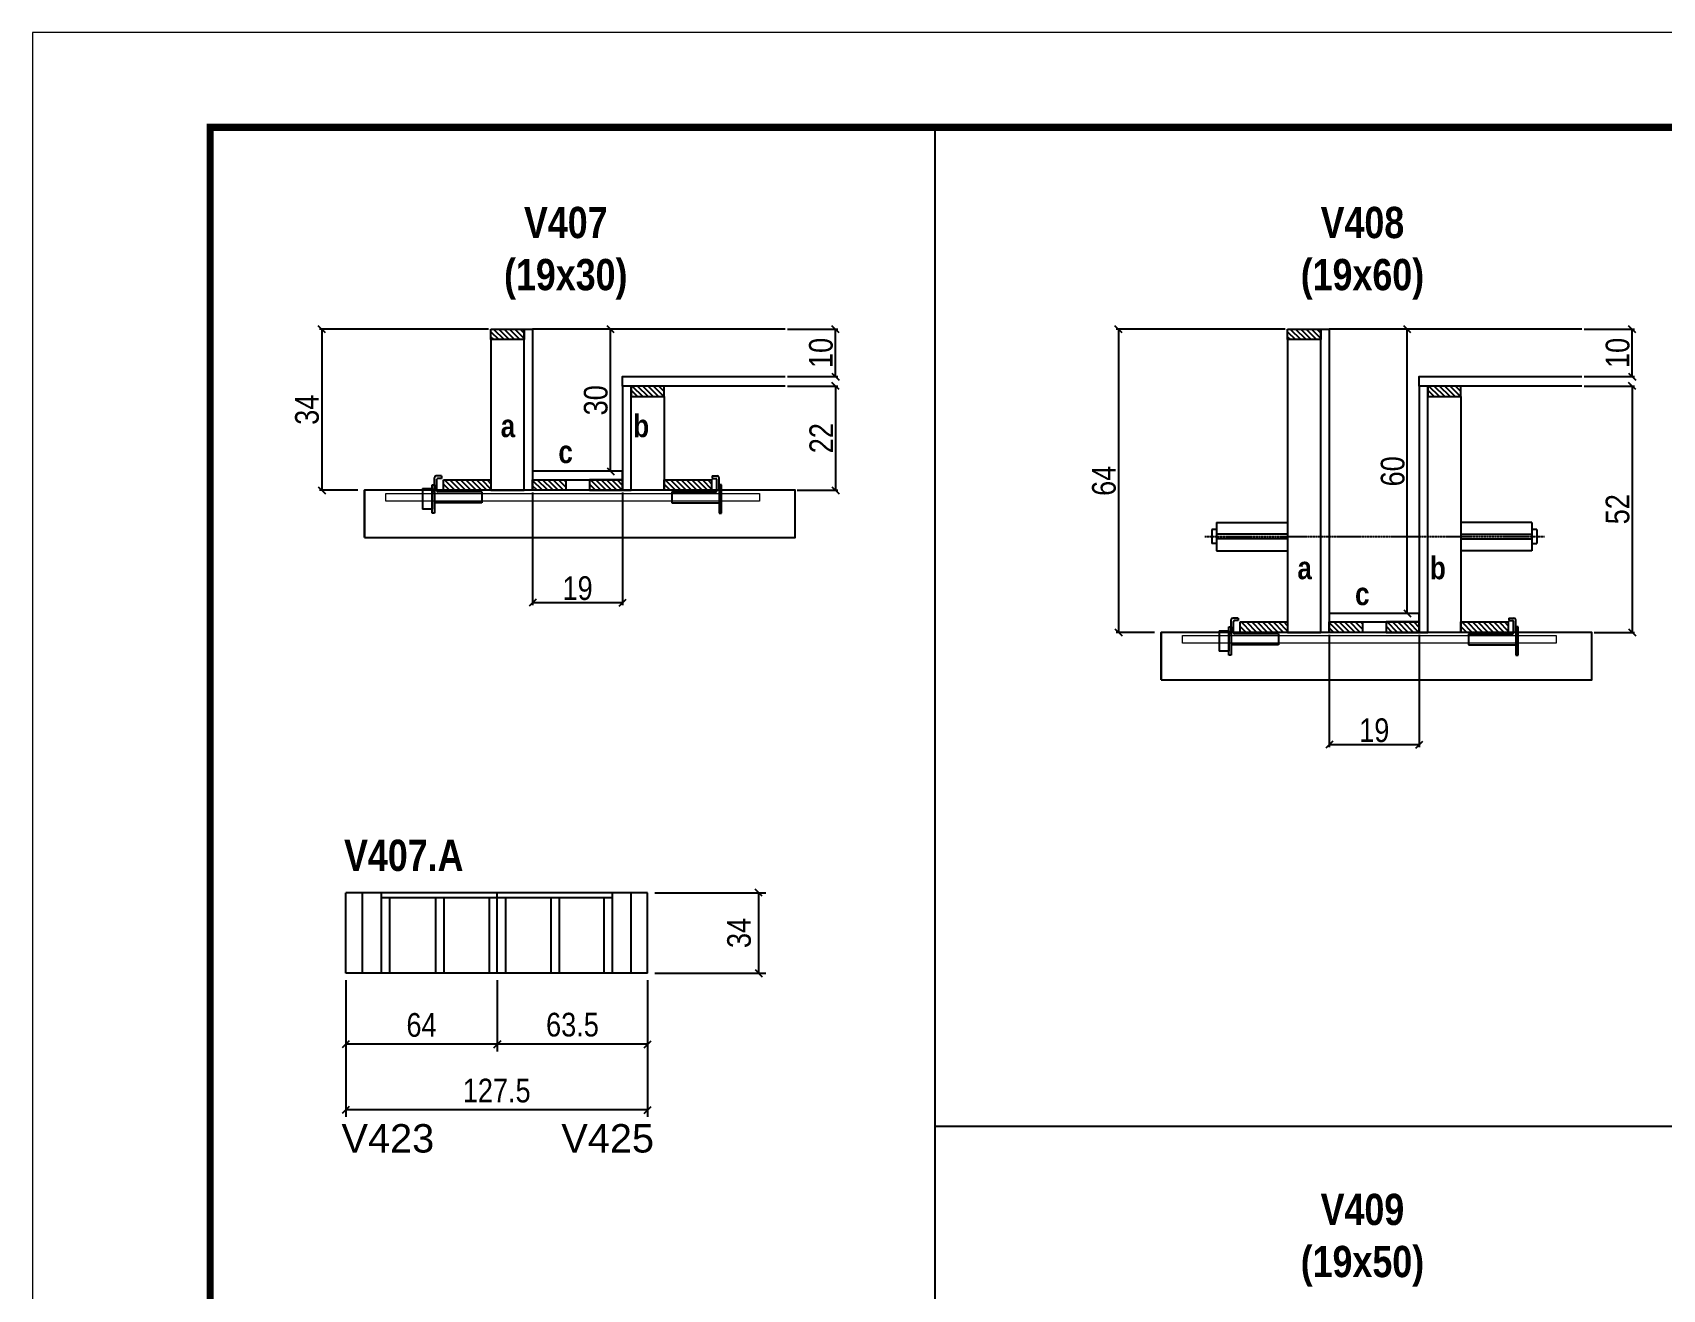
# Model space of a CAD drawing. Extents: x 3309 to 9590, y -2522 to 15424.
# Drawn here: x 3309 to 3998, y 10631 to 11162 of the extents above; entities that cross this region are included whole.
import ezdxf

# ---------------------------------------------------------------- set-up
doc = ezdxf.new("R2010")
doc.units = 0
doc.linetypes.add('DASHED', pattern=[0.75, 0.5, -0.25])
doc.linetypes.add('HIDDEN', pattern=[0.375, 0.25, -0.125])
for name, color, linetype in [('5', 5, 'Continuous'), ('barrote', 251, 'Continuous'), ('COTA', 241, 'Continuous'), ('detalhes', 4, 'Continuous'), ('NOMENCLATURA', 7, 'Continuous'), ('Painéis', 200, 'Continuous'), ('presilha', 1, 'Continuous'), ('SARR_2.2x10', 60, 'Continuous'), ('SARR_2.2x7', 40, 'Continuous'), ('SARR_3.5x7', 81, 'Continuous'), ('TENSOR', 3, 'Continuous')]:
    doc.layers.add(name, color=color, linetype=linetype)
for name, color, linetype, lineweight in [('CONCRETO', 251, 'Continuous', 25), ('Folhas', 255, 'Continuous', 9), ('SARRAFO DE PRESSAO', 251, 'DASHED', 9), ('SCO-___-LAJ', 2, 'Continuous', 0)]:
    doc.layers.add(name, color=color, linetype=linetype, lineweight=lineweight)
doc.styles.add('COTA TECNICA', font='techl___.ttf', dxfattribs={"height": 10})
doc.styles.add('COTA TECNICA 2X', font='techl___.ttf', dxfattribs={"height": 10})
doc.styles.get("Standard").update_dxf_attribs({"font": 'arial.ttf'})
doc.styles.add('TECNICA', font='techb___.ttf', dxfattribs={"height": 10})
doc.dimstyles.new('PAINEL', dxfattribs={"dimtxt": 10, "dimasz": 3, "dimexe": 3, "dimexo": 3, "dimgap": 3, "dimtad": 1, "dimdec": 1, "dimzin": 12, "dimdsep": 46, "dimtxsty": 'COTA TECNICA', "dimblk1": 'OBLIQUE', "dimblk2": 'OBLIQUE', "dimsah": 1, "dimcen": 0.9, "dimclrd": 4, "dimclre": 4, "dimclrt": 240, "dimadec": 1, "dimazin": 3, "dimtfac": 1, "dimtdec": 1, "dimtmove": 0, "dimatfit": 3, "dimfxl": 1, "dimtolj": 1, "dimtzin": 12, "dimarcsym": 0})
doc.dimstyles.new('SECAO', dxfattribs={"dimscale": 0.333333, "dimtxt": 5, "dimasz": 9, "dimexe": 3, "dimexo": 3, "dimgap": 3, "dimtad": 1, "dimdec": 1, "dimlfac": 0.5, "dimzin": 12, "dimdsep": 46, "dimtxsty": 'COTA TECNICA 2X', "dimblk1": 'OBLIQUE', "dimblk2": 'OBLIQUE', "dimsah": 1, "dimcen": 0.9, "dimclrd": 4, "dimclre": 4, "dimclrt": 240, "dimadec": 1, "dimazin": 3, "dimtfac": 1, "dimtdec": 1, "dimtmove": 0, "dimatfit": 3, "dimfxl": 1, "dimtolj": 1, "dimtzin": 12, "dimarcsym": 0})
pattern_1 = [(135, (36756.1072, -112543.3136), (-1.122532015, -1.122532015), [])]
pattern_2 = [(135, (37092.6088, -112603.3136), (-1.122532015, -1.122532015), [])]

# ---------------------------------------------------------------- blocks, each defined once
blk = doc.blocks.new('9999999999')
at = {"layer": 'Folhas'}
blk.add_lwpolyline([(98138.98, 34190.21), (99623.98, 34190.21), (99623.98, 35240.21), (98138.98, 35240.21)], close=True, dxfattribs=at)
at = {"layer": 'Folhas', "color": 30, "const_width": 3}
blk.add_lwpolyline([(98213.98, 34230.21), (99583.98, 34230.21), (99583.98, 35200.21), (98213.98, 35200.21)], close=True, dxfattribs=at)
blk = doc.blocks.new('_Oblique')
at = {"color": 0, "linetype": 'ByBlock', "lineweight": -2}
blk.add_line((-0.5, -0.5), (0.5, 0.5), dxfattribs=at)
blk = doc.blocks.new('*D998')
at = {"layer": 'COTA', "color": 4, "lineweight": -2, "transparency": 16777216}
for p, q in [((3520.57, 10967.86), (3520.57, 10920.38)), ((3558.57, 10967.86), (3558.57, 10920.38)), ((3558.57, 10921.38), (3520.57, 10921.38))]:
    blk.add_line(p, q, dxfattribs=at)
at = {"layer": 'Defpoints', "color": 0, "transparency": 16777216}
for p in [(3520.57, 10968.86), (3558.57, 10968.86), (3520.57, 10921.38)]:
    blk.add_point(p, dxfattribs=at)
at = {"layer": 'COTA', "color": 4, "lineweight": -2, "transparency": 16777216, "xscale": 3, "yscale": 3, "zscale": 3, "rotation": 180}
blk.add_blockref('_Oblique', (3520.57, 10921.38), dxfattribs=at)
at = {"layer": 'COTA', "color": 4, "lineweight": -2, "transparency": 16777216, "xscale": 3, "yscale": 3, "zscale": 3}
blk.add_blockref('_Oblique', (3558.57, 10921.38), dxfattribs=at)
at = {"layer": 'COTA', "color": 240, "transparency": 16777216, "insert": (3539.57, 10927.47), "char_height": 10, "attachment_point": 5, "style": 'COTA TECNICA 2X'}
blk.add_mtext('\\A1;19', dxfattribs=at)
blk = doc.blocks.new('PRESILHA METÁLICA 1')
at = {"layer": 'presilha'}
for p, q in [((12, 21), (8.6, 21)), ((12, 21), (12, 19.5)), ((0, 13), (6, 13)), ((0, 13), (0, 0)), ((6, 15.5), (7.5, 15.5)), ((6, -2.5), (6, 15.5)), ((6, 13), (6, 0)), ((7.5, 10.6), (7.5, 19.9)), ((7.5, 15.5), (7.5, -2.5)), ((9, 11.6), (9, 18.9)), ((12, 19.5), (9.6, 19.5)), ((37.5, 11), (9.6, 11)), ((37.5, 11), (37.5, 4.1)), ((6, 0), (0, 0)), ((37.5, 4.1), (7.5, 4.1)), ((7.5, -2.5), (6, -2.5))]:
    blk.add_line(p, q, dxfattribs=at)
for centre, radius, start, end in [((8.6, 19.9), 1.14, 90, 180), ((9.6, 18.9), 0.57, 90, 180), ((9.6, 11.6), 0.57, 180, 270)]:
    blk.add_arc(centre, radius, start, end, dxfattribs=at)
blk = doc.blocks.new('PRESILHA METÁLICA 2')
at = {"layer": 'presilha'}
for p, q in [((-5.2, 23.5), (-5.2, 22)), ((-5.2, 23.5), (-1.9, 23.5)), ((-5.2, 22), (-2.8, 22)), ((-2.2, 14.1), (-2.2, 21.4)), ((-0.8, 14.6), (-0.8, 22.4)), ((-30.8, 13.5), (-30.8, 6.6)), ((-30.8, 13.5), (-2.8, 13.5)), ((0.8, 18), (-0.8, 18)), ((-0.8, 18), (-0.8, 0)), ((0.8, 0), (0.8, 18)), ((-30.8, 6.6), (-0.8, 6.6)), ((-0.8, 0), (0.8, 0))]:
    blk.add_line(p, q, dxfattribs=at)
for centre, radius, start, end in [((-2.8, 21.4), 0.57, 0, 90), ((-1.9, 22.4), 1.14, 0, 90), ((-2.8, 14.1), 0.57, 270, 0)]:
    blk.add_arc(centre, radius, start, end, dxfattribs=at)
blk = doc.blocks.new('*D999')
at = {"layer": 'COTA', "color": 4, "lineweight": -2, "transparency": 16777216}
for p, q in [((3501.97, 11036.86), (3430.52, 11036.86)), ((3431.52, 11036.86), (3431.52, 10968.86)), ((3446.76, 10968.86), (3430.52, 10968.86))]:
    blk.add_line(p, q, dxfattribs=at)
at = {"layer": 'Defpoints', "color": 0, "transparency": 16777216}
for p in [(3502.97, 11036.86), (3431.52, 10968.86), (3447.76, 10968.86)]:
    blk.add_point(p, dxfattribs=at)
at = {"layer": 'COTA', "color": 4, "lineweight": -2, "transparency": 16777216, "xscale": 3, "yscale": 3, "zscale": 3}
for p, rotation in [((3431.52, 11036.86), 90), ((3431.52, 10968.86), 270)]:
    blk.add_blockref('_Oblique', p, dxfattribs=dict(at, rotation=rotation))
at = {"layer": 'COTA', "color": 240, "transparency": 16777216, "insert": (3425.3, 11002.86), "char_height": 10, "attachment_point": 5, "rotation": 90, "style": 'COTA TECNICA 2X'}
blk.add_mtext('\\A1;34', dxfattribs=at)
blk = doc.blocks.new('*D1000')
at = {"layer": 'COTA', "color": 4, "lineweight": -2, "transparency": 16777216}
for p, q in [((3628.27, 11012.86), (3649.49, 11012.86)), ((3648.49, 11012.86), (3648.49, 10968.86)), ((3632.38, 10968.86), (3649.49, 10968.86))]:
    blk.add_line(p, q, dxfattribs=at)
at = {"layer": 'Defpoints', "color": 0, "transparency": 16777216}
for p in [(3627.27, 11012.86), (3631.38, 10968.86), (3648.49, 10968.86)]:
    blk.add_point(p, dxfattribs=at)
at = {"layer": 'COTA', "color": 4, "lineweight": -2, "transparency": 16777216, "xscale": 3, "yscale": 3, "zscale": 3}
for p, rotation in [((3648.49, 11012.86), 90), ((3648.49, 10968.86), 270)]:
    blk.add_blockref('_Oblique', p, dxfattribs=dict(at, rotation=rotation))
at = {"layer": 'COTA', "color": 240, "transparency": 16777216, "insert": (3642.49, 10990.86), "char_height": 10, "attachment_point": 5, "rotation": 90, "style": 'COTA TECNICA 2X'}
blk.add_mtext('\\A1;22', dxfattribs=at)
blk = doc.blocks.new('*D1001')
at = {"layer": 'COTA', "color": 4, "lineweight": -2, "transparency": 16777216}
for p, q in [((3557.57, 11036.86), (3552.5, 11036.86)), ((3553.5, 10976.86), (3553.5, 11036.86)), ((3557.57, 10976.86), (3552.5, 10976.86))]:
    blk.add_line(p, q, dxfattribs=at)
at = {"layer": 'Defpoints', "color": 0, "transparency": 16777216}
for p in [(3553.5, 11036.86), (3558.57, 11036.86), (3558.57, 10976.86)]:
    blk.add_point(p, dxfattribs=at)
at = {"layer": 'COTA', "color": 4, "lineweight": -2, "transparency": 16777216, "xscale": 3, "yscale": 3, "zscale": 3}
for p, rotation in [((3553.5, 11036.86), 90), ((3553.5, 10976.86), 270)]:
    blk.add_blockref('_Oblique', p, dxfattribs=dict(at, rotation=rotation))
at = {"layer": 'COTA', "color": 240, "transparency": 16777216, "insert": (3547.28, 11006.86), "char_height": 10, "attachment_point": 5, "rotation": 90, "style": 'COTA TECNICA 2X'}
blk.add_mtext('\\A1;30', dxfattribs=at)
blk = doc.blocks.new('*D1002')
at = {"layer": 'COTA', "color": 4, "lineweight": -2, "transparency": 16777216}
for p, q in [((3628.27, 11036.86), (3649.49, 11036.86)), ((3648.49, 11016.86), (3648.49, 11036.86)), ((3628.27, 11016.86), (3649.49, 11016.86))]:
    blk.add_line(p, q, dxfattribs=at)
at = {"layer": 'Defpoints', "color": 0, "transparency": 16777216}
for p in [(3627.27, 11036.86), (3648.49, 11036.86), (3627.27, 11016.86)]:
    blk.add_point(p, dxfattribs=at)
at = {"layer": 'COTA', "color": 4, "lineweight": -2, "transparency": 16777216, "xscale": 3, "yscale": 3, "zscale": 3}
for p, rotation in [((3648.49, 11036.86), 90), ((3648.49, 11016.86), 270)]:
    blk.add_blockref('_Oblique', p, dxfattribs=dict(at, rotation=rotation))
at = {"layer": 'COTA', "color": 240, "transparency": 16777216, "insert": (3642.38, 11026.86), "char_height": 10, "attachment_point": 5, "rotation": 90, "style": 'COTA TECNICA 2X'}
blk.add_mtext('\\A1;10', dxfattribs=at)
blk = doc.blocks.new('*D1003')
at = {"layer": 'COTA', "color": 4, "linetype": 'ByBlock', "lineweight": -2, "transparency": 16777216}
for p, q in [((3505.65, 10761.91), (3505.65, 10731.9)), ((3569.15, 10761.91), (3569.15, 10731.9)), ((3569.15, 10734.9), (3505.65, 10734.9))]:
    blk.add_line(p, q, dxfattribs=at)
at = {"layer": 'Defpoints', "color": 0, "linetype": 'ByBlock', "transparency": 16777216}
for p in [(3505.65, 10764.91), (3569.15, 10764.91), (3505.65, 10734.9)]:
    blk.add_point(p, dxfattribs=at)
at = {"layer": 'COTA', "color": 4, "linetype": 'ByBlock', "lineweight": -2, "transparency": 16777216, "xscale": 3, "yscale": 3, "zscale": 3, "rotation": 180}
blk.add_blockref('_Oblique', (3505.65, 10734.9), dxfattribs=at)
at = {"layer": 'COTA', "color": 4, "linetype": 'ByBlock', "lineweight": -2, "transparency": 16777216, "xscale": 3, "yscale": 3, "zscale": 3}
blk.add_blockref('_Oblique', (3569.15, 10734.9), dxfattribs=at)
at = {"layer": 'COTA', "color": 240, "linetype": 'ByBlock', "transparency": 16777216, "insert": (3537.4, 10743.12), "char_height": 10, "attachment_point": 5, "style": 'COTA TECNICA'}
blk.add_mtext('\\A1;63.5', dxfattribs=at)
blk = doc.blocks.new('*D1004')
at = {"layer": 'COTA', "color": 4, "linetype": 'ByBlock', "lineweight": -2, "transparency": 16777216}
for p, q in [((3441.65, 10761.91), (3441.65, 10731.9)), ((3505.65, 10761.91), (3505.65, 10731.9)), ((3505.65, 10734.9), (3441.65, 10734.9))]:
    blk.add_line(p, q, dxfattribs=at)
at = {"layer": 'Defpoints', "color": 0, "linetype": 'ByBlock', "transparency": 16777216}
for p in [(3441.65, 10764.91), (3505.65, 10764.91), (3441.65, 10734.9)]:
    blk.add_point(p, dxfattribs=at)
at = {"layer": 'COTA', "color": 4, "linetype": 'ByBlock', "lineweight": -2, "transparency": 16777216, "xscale": 3, "yscale": 3, "zscale": 3, "rotation": 180}
blk.add_blockref('_Oblique', (3441.65, 10734.9), dxfattribs=at)
at = {"layer": 'COTA', "color": 4, "linetype": 'ByBlock', "lineweight": -2, "transparency": 16777216, "xscale": 3, "yscale": 3, "zscale": 3}
blk.add_blockref('_Oblique', (3505.65, 10734.9), dxfattribs=at)
at = {"layer": 'COTA', "color": 240, "linetype": 'ByBlock', "transparency": 16777216, "insert": (3473.65, 10743), "char_height": 10, "attachment_point": 5, "style": 'COTA TECNICA'}
blk.add_mtext('\\A1;64', dxfattribs=at)
blk = doc.blocks.new('*D1005')
at = {"layer": 'COTA', "color": 4, "linetype": 'ByBlock', "lineweight": -2, "transparency": 16777216}
for p, q in [((3441.65, 10761.91), (3441.65, 10704.19)), ((3569.15, 10761.91), (3569.15, 10704.19)), ((3569.15, 10707.19), (3441.65, 10707.19))]:
    blk.add_line(p, q, dxfattribs=at)
at = {"layer": 'Defpoints', "color": 0, "linetype": 'ByBlock', "transparency": 16777216}
for p in [(3441.65, 10764.91), (3569.15, 10764.91), (3441.65, 10707.19)]:
    blk.add_point(p, dxfattribs=at)
at = {"layer": 'COTA', "color": 4, "linetype": 'ByBlock', "lineweight": -2, "transparency": 16777216, "xscale": 3, "yscale": 3, "zscale": 3, "rotation": 180}
blk.add_blockref('_Oblique', (3441.65, 10707.19), dxfattribs=at)
at = {"layer": 'COTA', "color": 4, "linetype": 'ByBlock', "lineweight": -2, "transparency": 16777216, "xscale": 3, "yscale": 3, "zscale": 3}
blk.add_blockref('_Oblique', (3569.15, 10707.19), dxfattribs=at)
at = {"layer": 'COTA', "color": 240, "linetype": 'ByBlock', "transparency": 16777216, "insert": (3505.4, 10715.3), "char_height": 10, "attachment_point": 5, "style": 'COTA TECNICA'}
blk.add_mtext('\\A1;127.5', dxfattribs=at)
blk = doc.blocks.new('*D1006')
at = {"layer": 'COTA', "color": 4, "lineweight": -2, "transparency": 16777216}
for p, q in [((3572.15, 10798.91), (3619.03, 10798.91)), ((3616.03, 10798.91), (3616.03, 10764.91)), ((3572.15, 10764.91), (3619.03, 10764.91))]:
    blk.add_line(p, q, dxfattribs=at)
at = {"layer": 'Defpoints', "color": 0, "transparency": 16777216}
for p in [(3569.15, 10798.91), (3569.15, 10764.91), (3616.03, 10764.91)]:
    blk.add_point(p, dxfattribs=at)
at = {"layer": 'COTA', "color": 4, "lineweight": -2, "transparency": 16777216, "xscale": 3, "yscale": 3, "zscale": 3}
for p, rotation in [((3616.03, 10798.91), 90), ((3616.03, 10764.91), 270)]:
    blk.add_blockref('_Oblique', p, dxfattribs=dict(at, rotation=rotation))
at = {"layer": 'COTA', "color": 240, "transparency": 16777216, "insert": (3607.81, 10781.91), "char_height": 10, "attachment_point": 5, "rotation": 90, "style": 'COTA TECNICA'}
blk.add_mtext('\\A1;34', dxfattribs=at)
blk = doc.blocks.new('*D1016')
at = {"layer": 'COTA', "color": 4, "lineweight": -2, "transparency": 16777216}
for p, q in [((3857.07, 10907.86), (3857.07, 10860.38)), ((3895.07, 10907.86), (3895.07, 10860.38)), ((3895.07, 10861.38), (3857.07, 10861.38))]:
    blk.add_line(p, q, dxfattribs=at)
at = {"layer": 'Defpoints', "color": 0, "transparency": 16777216}
for p in [(3857.07, 10908.86), (3895.07, 10908.86), (3857.07, 10861.38)]:
    blk.add_point(p, dxfattribs=at)
at = {"layer": 'COTA', "color": 4, "lineweight": -2, "transparency": 16777216, "xscale": 3, "yscale": 3, "zscale": 3, "rotation": 180}
blk.add_blockref('_Oblique', (3857.07, 10861.38), dxfattribs=at)
at = {"layer": 'COTA', "color": 4, "lineweight": -2, "transparency": 16777216, "xscale": 3, "yscale": 3, "zscale": 3}
blk.add_blockref('_Oblique', (3895.07, 10861.38), dxfattribs=at)
at = {"layer": 'COTA', "color": 240, "transparency": 16777216, "insert": (3876.07, 10867.47), "char_height": 10, "attachment_point": 5, "style": 'COTA TECNICA 2X'}
blk.add_mtext('\\A1;19', dxfattribs=at)
blk = doc.blocks.new('*D1017')
at = {"layer": 'COTA', "color": 4, "lineweight": -2, "transparency": 16777216}
for p, q in [((3838.47, 11036.86), (3767.02, 11036.86)), ((3768.02, 11036.86), (3768.02, 10908.86)), ((3783.26, 10908.86), (3767.02, 10908.86))]:
    blk.add_line(p, q, dxfattribs=at)
at = {"layer": 'Defpoints', "color": 0, "transparency": 16777216}
for p in [(3839.47, 11036.86), (3768.02, 10908.86), (3784.26, 10908.86)]:
    blk.add_point(p, dxfattribs=at)
at = {"layer": 'COTA', "color": 4, "lineweight": -2, "transparency": 16777216, "xscale": 3, "yscale": 3, "zscale": 3}
for p, rotation in [((3768.02, 11036.86), 90), ((3768.02, 10908.86), 270)]:
    blk.add_blockref('_Oblique', p, dxfattribs=dict(at, rotation=rotation))
at = {"layer": 'COTA', "color": 240, "transparency": 16777216, "insert": (3761.92, 10972.86), "char_height": 10, "attachment_point": 5, "rotation": 90, "style": 'COTA TECNICA 2X'}
blk.add_mtext('\\A1;64', dxfattribs=at)
blk = doc.blocks.new('*D1018')
at = {"layer": 'COTA', "color": 4, "lineweight": -2, "transparency": 16777216}
for p, q in [((3964.77, 11012.86), (3985.99, 11012.86)), ((3984.99, 11012.86), (3984.99, 10908.86)), ((3968.88, 10908.86), (3985.99, 10908.86))]:
    blk.add_line(p, q, dxfattribs=at)
at = {"layer": 'Defpoints', "color": 0, "transparency": 16777216}
for p in [(3963.77, 11012.86), (3967.88, 10908.86), (3984.99, 10908.86)]:
    blk.add_point(p, dxfattribs=at)
at = {"layer": 'COTA', "color": 4, "lineweight": -2, "transparency": 16777216, "xscale": 3, "yscale": 3, "zscale": 3}
for p, rotation in [((3984.99, 11012.86), 90), ((3984.99, 10908.86), 270)]:
    blk.add_blockref('_Oblique', p, dxfattribs=dict(at, rotation=rotation))
at = {"layer": 'COTA', "color": 240, "transparency": 16777216, "insert": (3978.88, 10960.86), "char_height": 10, "attachment_point": 5, "rotation": 90, "style": 'COTA TECNICA 2X'}
blk.add_mtext('\\A1;52', dxfattribs=at)
blk = doc.blocks.new('*D1019')
at = {"layer": 'COTA', "color": 4, "lineweight": -2, "transparency": 16777216}
for p, q in [((3894.07, 11036.86), (3889, 11036.86)), ((3890, 10916.86), (3890, 11036.86)), ((3894.07, 10916.86), (3889, 10916.86))]:
    blk.add_line(p, q, dxfattribs=at)
at = {"layer": 'Defpoints', "color": 0, "transparency": 16777216}
for p in [(3890, 11036.86), (3895.07, 11036.86), (3895.07, 10916.86)]:
    blk.add_point(p, dxfattribs=at)
at = {"layer": 'COTA', "color": 4, "lineweight": -2, "transparency": 16777216, "xscale": 3, "yscale": 3, "zscale": 3}
for p, rotation in [((3890, 11036.86), 90), ((3890, 10916.86), 270)]:
    blk.add_blockref('_Oblique', p, dxfattribs=dict(at, rotation=rotation))
at = {"layer": 'COTA', "color": 240, "transparency": 16777216, "insert": (3883.89, 10976.86), "char_height": 10, "attachment_point": 5, "rotation": 90, "style": 'COTA TECNICA 2X'}
blk.add_mtext('\\A1;60', dxfattribs=at)
blk = doc.blocks.new('*D1020')
at = {"layer": 'COTA', "color": 4, "lineweight": -2, "transparency": 16777216}
for p, q in [((3964.77, 11036.86), (3985.99, 11036.86)), ((3984.99, 11016.86), (3984.99, 11036.86)), ((3964.77, 11016.86), (3985.99, 11016.86))]:
    blk.add_line(p, q, dxfattribs=at)
at = {"layer": 'Defpoints', "color": 0, "transparency": 16777216}
for p in [(3963.77, 11036.86), (3984.99, 11036.86), (3963.77, 11016.86)]:
    blk.add_point(p, dxfattribs=at)
at = {"layer": 'COTA', "color": 4, "lineweight": -2, "transparency": 16777216, "xscale": 3, "yscale": 3, "zscale": 3}
for p, rotation in [((3984.99, 11036.86), 90), ((3984.99, 11016.86), 270)]:
    blk.add_blockref('_Oblique', p, dxfattribs=dict(at, rotation=rotation))
at = {"layer": 'COTA', "color": 240, "transparency": 16777216, "insert": (3978.89, 11026.86), "char_height": 10, "attachment_point": 5, "rotation": 90, "style": 'COTA TECNICA 2X'}
blk.add_mtext('\\A1;10', dxfattribs=at)

msp = doc.modelspace()

# ---------------------------------------------------------------- hatches: boundary and pattern name
at = {"layer": 'SARR_2.2x10'}
h = msp.add_hatch(dxfattribs=at)
h.set_pattern_fill('ANSI31', color=256, scale=0.5, angle=90)
h.set_pattern_definition([(135, (36676.5072, -112543.3136), (-1.122532015, -1.122532015), [])])
h.paths.add_polyline_path([(3482.97, 10973.26), (3482.97, 10968.86), (3502.97, 10968.86), (3502.97, 10973.26)])
h = msp.add_hatch(dxfattribs=at)
h.set_pattern_fill('ANSI31', color=256, scale=0.5, angle=90)
h.set_pattern_definition([(135, (36769.7072, -112543.3136), (-1.122532015, -1.122532015), [])])
h.paths.add_polyline_path([(3576.17, 10973.26), (3576.17, 10968.86), (3596.17, 10968.86), (3596.17, 10973.26)])
h = msp.add_hatch(dxfattribs=at)
h.set_pattern_fill('ANSI31', color=256, scale=0.5, angle=90)
h.set_pattern_definition([(135, (37013.0088, -112603.3136), (-1.122532015, -1.122532015), [])])
h.paths.add_polyline_path([(3819.47, 10913.26), (3819.47, 10908.86), (3839.47, 10908.86), (3839.47, 10913.26)])
h = msp.add_hatch(dxfattribs=at)
h.set_pattern_fill('ANSI31', color=256, scale=0.5, angle=90)
h.set_pattern_definition([(135, (37106.2088, -112603.3136), (-1.122532015, -1.122532015), [])])
h.paths.add_polyline_path([(3912.67, 10913.26), (3912.67, 10908.86), (3932.67, 10908.86), (3932.67, 10913.26)])
at = {"layer": 'SARR_2.2x7'}
h = msp.add_hatch(dxfattribs=at)
h.set_pattern_fill('ANSI31', color=256, scale=0.5, angle=90)
h.set_pattern_definition([(135, (36690.5072, -112479.7136), (-1.122532015, -1.122532015), [])])
h.paths.add_polyline_path([(3516.97, 11036.86), (3516.97, 11032.46), (3502.97, 11032.46), (3502.97, 11036.86)])
h = msp.add_hatch(dxfattribs=at)
h.set_pattern_fill('ANSI31', color=256, scale=0.5, angle=90)
h.set_pattern_definition([(135, (37027.0088, -112479.7136), (-1.122532015, -1.122532015), [])])
h.paths.add_polyline_path([(3853.47, 11036.86), (3853.47, 11032.46), (3839.47, 11032.46), (3839.47, 11036.86)])
h = msp.add_hatch(dxfattribs=at)
h.set_pattern_fill('ANSI31', color=256, scale=0.5, angle=90)
h.set_pattern_definition([(135, (36670.5072, -112503.7136), (-1.122532015, -1.122532015), [])])
h.paths.add_polyline_path([(3562.17, 11012.86), (3562.17, 11008.46), (3576.17, 11008.46), (3576.17, 11012.86)])
h = msp.add_hatch(dxfattribs=at)
h.set_pattern_fill('ANSI31', color=256, scale=0.5, angle=90)
h.set_pattern_definition([(135, (37007.0088, -112503.7136), (-1.122532015, -1.122532015), [])])
h.paths.add_polyline_path([(3898.67, 11012.86), (3898.67, 11008.46), (3912.67, 11008.46), (3912.67, 11012.86)])
h = msp.add_hatch(dxfattribs=at)
h.set_pattern_fill('ANSI31', color=256, scale=0.5, angle=90)
h.set_pattern_definition(pattern_1)
h.paths.add_polyline_path([(3534.57, 10968.86), (3534.57, 10973.26), (3520.57, 10973.26), (3520.57, 10968.86)])
h = msp.add_hatch(dxfattribs=at)
h.set_pattern_fill('ANSI31', color=256, scale=0.5, angle=90)
h.set_pattern_definition(pattern_1)
h.paths.add_polyline_path([(3544.57, 10973.26), (3544.57, 10968.86), (3558.57, 10968.86), (3558.57, 10973.26)])
h = msp.add_hatch(dxfattribs=at)
h.set_pattern_fill('ANSI31', color=256, scale=0.5, angle=90)
h.set_pattern_definition(pattern_2)
h.paths.add_polyline_path([(3871.07, 10908.86), (3871.07, 10913.26), (3857.07, 10913.26), (3857.07, 10908.86)])
h = msp.add_hatch(dxfattribs=at)
h.set_pattern_fill('ANSI31', color=256, scale=0.5, angle=90)
h.set_pattern_definition(pattern_2)
h.paths.add_polyline_path([(3881.07, 10913.26), (3881.07, 10908.86), (3895.07, 10908.86), (3895.07, 10913.26)])

# ---------------------------------------------------------------- linework, layer by layer
at = {"ltscale": 3}
for p, q in [((3809.47, 10955.31), (3809.47, 10943.31)), ((3809.47, 10955.31), (3839.47, 10955.31)), ((3942.67, 10955.31), (3912.67, 10955.31)), ((3942.67, 10955.31), (3942.67, 10943.31)), ((3807.47, 10952.31), (3807.47, 10946.31)), ((3809.47, 10952.31), (3807.47, 10952.31)), ((3809.47, 10946.31), (3807.47, 10946.31)), ((3839.47, 10950.31), (3809.47, 10950.31)), ((3839.47, 10948.31), (3809.47, 10948.31)), ((3912.67, 10950.31), (3942.67, 10950.31)), ((3912.67, 10948.31), (3942.67, 10948.31)), ((3944.67, 10952.31), (3942.67, 10952.31)), ((3942.67, 10946.31), (3944.67, 10946.31)), ((3944.67, 10952.31), (3944.67, 10946.31)), ((3809.47, 10943.31), (3839.47, 10943.31)), ((3942.67, 10943.31), (3912.67, 10943.31))]:
    msp.add_line(p, q, dxfattribs=at)
at = {"layer": 'barrote', "elevation": 0}
msp.add_lwpolyline([(3449.51, 10948.86), (3631.43, 10948.86), (3631.43, 10968.86), (3449.51, 10968.86)], close=True, dxfattribs=at)
at = {"layer": 'barrote'}
msp.add_lwpolyline([(3786.01, 10888.86), (3967.93, 10888.86), (3967.93, 10908.86), (3786.01, 10908.86)], close=True, dxfattribs=at)
at = {"layer": 'CONCRETO', "linetype": 'Continuous'}
for p, q in [((3627.27, 11036.86), (3520.57, 11036.86)), ((3963.77, 11036.86), (3857.07, 11036.86))]:
    msp.add_line(p, q, dxfattribs=at)
at = {"layer": 'COTA'}
for p, q in [((3690.48, 11122.13), (3690.48, 10351.38)), ((3690.48, 10700.34), (4754.37, 10700.34))]:
    msp.add_line(p, q, dxfattribs=at)
at = {"layer": 'detalhes', "color": 250}
for p, q in [((3449.51, 10948.86), (3449.51, 10968.86)), ((3786.01, 10888.86), (3786.01, 10908.86))]:
    msp.add_line(p, q, dxfattribs=at)
at = {"layer": 'Painéis', "linetype": 'ByBlock'}
for p, q in [((3569.15, 10798.91), (3441.65, 10798.91)), ((3441.65, 10764.91), (3441.65, 10798.91)), ((3505.65, 10764.91), (3505.65, 10798.91)), ((3569.15, 10764.91), (3569.15, 10798.91)), ((3569.15, 10764.91), (3441.65, 10764.91))]:
    msp.add_line(p, q, dxfattribs=at)
at = {"layer": 'Painéis', "linetype": 'Continuous', "elevation": 0}
for points in [[(3516.97, 10968.86), (3516.97, 11036.86), (3520.57, 11036.86), (3520.57, 10968.86)], [(3562.17, 10968.86), (3562.17, 11012.86), (3558.57, 11012.86), (3558.57, 10968.86)], [(3558.57, 10976.86), (3520.57, 10976.86), (3520.57, 10973.26), (3558.57, 10973.26)]]:
    msp.add_lwpolyline(points, close=True, dxfattribs=at)
at = {"layer": 'Painéis', "linetype": 'Continuous'}
for points in [[(3853.47, 10908.86), (3853.47, 11036.86), (3857.07, 11036.86), (3857.07, 10908.86)], [(3898.67, 10908.86), (3898.67, 11012.86), (3895.07, 11012.86), (3895.07, 10908.86)], [(3895.07, 10916.86), (3857.07, 10916.86), (3857.07, 10913.26), (3895.07, 10913.26)]]:
    msp.add_lwpolyline(points, close=True, dxfattribs=at)
msp.add_lwpolyline([(3627.27, 11012.86), (3558.57, 11012.86), (3558.57, 11016.86), (3627.27, 11016.86)], dxfattribs=at)
at = {"layer": 'Painéis', "linetype": 'Continuous', "elevation": 0}
msp.add_lwpolyline([(3963.77, 11012.86), (3895.07, 11012.86), (3895.07, 11016.86), (3963.77, 11016.86)], dxfattribs=at)
at = {"layer": 'SARR_2.2x10', "elevation": 0}
for points in [[(3482.97, 10973.26), (3502.97, 10973.26), (3502.97, 10968.86), (3482.97, 10968.86)], [(3576.17, 10973.26), (3596.17, 10973.26), (3596.17, 10968.86), (3576.17, 10968.86)]]:
    msp.add_lwpolyline(points, close=True, dxfattribs=at)
at = {"layer": 'SARR_2.2x10'}
for points in [[(3819.47, 10913.26), (3839.47, 10913.26), (3839.47, 10908.86), (3819.47, 10908.86)], [(3912.67, 10913.26), (3932.67, 10913.26), (3932.67, 10908.86), (3912.67, 10908.86)]]:
    msp.add_lwpolyline(points, close=True, dxfattribs=at)
at = {"layer": 'SARR_2.2x7', "linetype": 'Continuous'}
for p, q in [((3448.65, 10764.91), (3448.65, 10798.91)), ((3505.65, 10796.71), (3456.65, 10796.71)), ((3554.15, 10796.71), (3505.65, 10796.71)), ((3562.15, 10764.91), (3562.15, 10798.91))]:
    msp.add_line(p, q, dxfattribs=at)
at = {"layer": 'SARR_2.2x7'}
for points in [[(3502.97, 11036.86), (3516.97, 11036.86), (3516.97, 11032.46), (3502.97, 11032.46)], [(3576.17, 11012.86), (3562.17, 11012.86), (3562.17, 11008.46), (3576.17, 11008.46)], [(3857.07, 10913.26), (3871.07, 10913.26), (3871.07, 10908.86), (3857.07, 10908.86)], [(3895.07, 10913.26), (3881.07, 10913.26), (3881.07, 10908.86), (3895.07, 10908.86)]]:
    msp.add_lwpolyline(points, close=True, dxfattribs=at)
at = {"layer": 'SARR_2.2x7', "elevation": 0}
for points in [[(3839.47, 11036.86), (3853.47, 11036.86), (3853.47, 11032.46), (3839.47, 11032.46)], [(3912.67, 11012.86), (3898.67, 11012.86), (3898.67, 11008.46), (3912.67, 11008.46)], [(3520.57, 10973.26), (3534.57, 10973.26), (3534.57, 10968.86), (3520.57, 10968.86)], [(3558.57, 10973.26), (3544.57, 10973.26), (3544.57, 10968.86), (3558.57, 10968.86)]]:
    msp.add_lwpolyline(points, close=True, dxfattribs=at)
at = {"layer": 'SARR_3.5x7'}
for p, q in [((3456.65, 10798.91), (3456.65, 10764.91)), ((3460.15, 10796.71), (3460.15, 10764.91)), ((3479.58, 10796.71), (3479.58, 10764.91)), ((3483.08, 10796.71), (3483.08, 10764.91)), ((3502.15, 10796.71), (3502.15, 10764.91)), ((3509.15, 10796.71), (3509.15, 10764.91)), ((3528.33, 10796.71), (3528.33, 10764.91)), ((3531.83, 10796.71), (3531.83, 10764.91)), ((3550.65, 10796.71), (3550.65, 10764.91)), ((3554.15, 10798.91), (3554.15, 10764.91))]:
    msp.add_line(p, q, dxfattribs=at)
at = {"layer": 'SARR_3.5x7', "elevation": 0}
for points in [[(3516.97, 11032.46), (3502.97, 11032.46), (3502.97, 10968.86), (3516.97, 10968.86)], [(3562.17, 11008.46), (3576.17, 11008.46), (3576.17, 10968.86), (3562.17, 10968.86)]]:
    msp.add_lwpolyline(points, close=True, dxfattribs=at)
at = {"layer": 'SARR_3.5x7'}
for points in [[(3853.47, 11032.46), (3839.47, 11032.46), (3839.47, 10908.86), (3853.47, 10908.86)], [(3898.67, 11008.46), (3912.67, 11008.46), (3912.67, 10908.86), (3898.67, 10908.86)]]:
    msp.add_lwpolyline(points, close=True, dxfattribs=at)
at = {"layer": 'SCO-___-LAJ', "color": 1, "elevation": 0}
msp.add_lwpolyline([(3458.52, 10967.52), (3616.35, 10967.52), (3616.35, 10964.32), (3458.52, 10964.32)], close=True, dxfattribs=at)
at = {"layer": 'SCO-___-LAJ', "color": 1}
msp.add_lwpolyline([(3795.02, 10907.52), (3952.85, 10907.52), (3952.85, 10904.32), (3795.02, 10904.32)], close=True, dxfattribs=at)
at = {"layer": 'TENSOR', "linetype": 'HIDDEN', "ltscale": 0.5}
msp.add_line((3804.47, 10949.31), (3947.97, 10949.31), dxfattribs=at)

# ---------------------------------------------------------------- block references
at = {"layer": 'presilha', "xscale": 0.6666666666666666, "yscale": 0.6666666666666666, "zscale": 0.6666666666666666}
for name, p in [('PRESILHA METÁLICA 1', (3474.1, 10960.89)), ('PRESILHA METÁLICA 2', (3599.85, 10959.22)), ('PRESILHA METÁLICA 1', (3810.6, 10900.89)), ('PRESILHA METÁLICA 2', (3936.35, 10899.22))]:
    msp.add_blockref(name, p, dxfattribs=at)
at = {"layer": 'SARRAFO DE PRESSAO', "color": 6, "linetype": 'ByBlock'}
msp.add_blockref('9999999999', (-94829.61, -24078.07), dxfattribs=at)

# ---------------------------------------------------------------- texts
at = {"layer": '5', "linetype": 'Continuous'}
for s, p in [('V423', (3439.85, 10689.18)), ('V425', (3532.7, 10689.18))]:
    msp.add_text(s, height=12, rotation=0.00004, dxfattribs=at).set_placement(p)
at = {"layer": 'detalhes', "style": 'TECNICA'}
for s, p in [('b', (3563.07, 10991.28)), ('a', (3507.09, 10991.29)), ('c', (3531.46, 10980.33)), ('a', (3843.6, 10931.29)), ('b', (3899.57, 10931.28)), ('c', (3867.96, 10920.33))]:
    msp.add_text(s, height=9.6, dxfattribs=at).set_placement(p)
at = {"layer": 'NOMENCLATURA', "style": 'TECNICA'}
msp.add_text('V407.A', height=13.2, dxfattribs=at).set_placement((3440.93, 10808.1))
at = {"layer": 'NOMENCLATURA', "char_height": 13.2, "attachment_point": 2, "style": 'TECNICA'}
for s, insert in [('V407\\P(19x30)', (3534.57, 11088.55)), ('V408\\P(19x60)', (3871.07, 11088.55)), ('V409\\P(19x50)', (3871.07, 10671.76))]:
    msp.add_mtext_dynamic_manual_height_columns(s, width=300.2766, gutter_width=1, heights=[0], dxfattribs=dict(at, insert=insert))

# ---------------------------------------------------------------- dimensions: what is measured, and where the dimension line sits
at = {"layer": 'COTA'}
for base, p1, p2, dimstyle, picture, middle in [((3431.52, 10968.86), (3502.97, 11036.86), (3447.76, 10968.86), 'SECAO', '*D999', (3425.3, 11002.86)), ((3553.5, 11036.86), (3558.57, 10976.86), (3558.57, 11036.86), 'SECAO', '*D1001', (3547.28, 11006.86)), ((3648.49, 11036.86), (3627.27, 11016.86), (3627.27, 11036.86), 'SECAO', '*D1002', (3642.38, 11026.86)), ((3768.02, 10908.86, 0), (3839.47, 11036.86), (3784.26, 10908.86, 0), 'SECAO', '*D1017', (3761.92, 10972.86, 0)), ((3890, 11036.86), (3895.07, 10916.86), (3895.07, 11036.86), 'SECAO', '*D1019', (3883.89, 10976.86)), ((3984.99, 11036.86), (3963.77, 11016.86), (3963.77, 11036.86), 'SECAO', '*D1020', (3978.89, 11026.86)), ((3648.49, 10968.86), (3627.27, 11012.86), (3631.38, 10968.86), 'SECAO', '*D1000', (3642.49, 10990.86)), ((3984.99, 10908.86, 0), (3963.77, 11012.86), (3967.88, 10908.86, 0), 'SECAO', '*D1018', (3978.88, 10960.86, 0)), ((3616.03, 10764.91), (3569.15, 10798.91), (3569.15, 10764.91), 'PAINEL', '*D1006', (3607.81, 10781.91))]:
    dim = msp.add_linear_dim(base=base, p1=p1, p2=p2, angle=90, dimstyle=dimstyle, dxfattribs=at)
    dim.commit()
    dim.dimension.update_dxf_attribs({"geometry": picture, "text_midpoint": middle})
for base, p1, p2, picture, middle in [((3520.57, 10921.38), (3558.57, 10968.86), (3520.57, 10968.86), '*D998', (3539.57, 10921.38)), ((3857.07, 10861.38), (3895.07, 10908.86), (3857.07, 10908.86), '*D1016', (3876.07, 10861.38))]:
    dim = msp.add_linear_dim(base=base, p1=p1, p2=p2, angle=180, dimstyle='SECAO', dxfattribs=at)
    dim.commit()
    dim.dimension.update_dxf_attribs({"geometry": picture, "text_midpoint": middle, "dimtype": 160})
at = {"layer": 'COTA', "linetype": 'ByBlock'}
dim = msp.add_linear_dim(base=(3441.65, 10734.9), p1=(3505.65, 10764.91), p2=(3441.65, 10764.91), angle=180, dimstyle='PAINEL', override={"dimtmove": 1}, dxfattribs=at)
dim.commit()
dim.dimension.update_dxf_attribs({"geometry": '*D1004', "text_midpoint": (3473.65, 10743)})
for base, p2, picture, middle in [((3441.65, 10707.19), (3441.65, 10764.91), '*D1005', (3505.4, 10715.3)), ((3505.65, 10734.9), (3505.65, 10764.91), '*D1003', (3537.4, 10743.12))]:
    dim = msp.add_linear_dim(base=base, p1=(3569.15, 10764.91), p2=p2, angle=180, dimstyle='PAINEL', dxfattribs=at)
    dim.commit()
    dim.dimension.update_dxf_attribs({"geometry": picture, "text_midpoint": middle})

doc.saveas('drawing.dxf')
